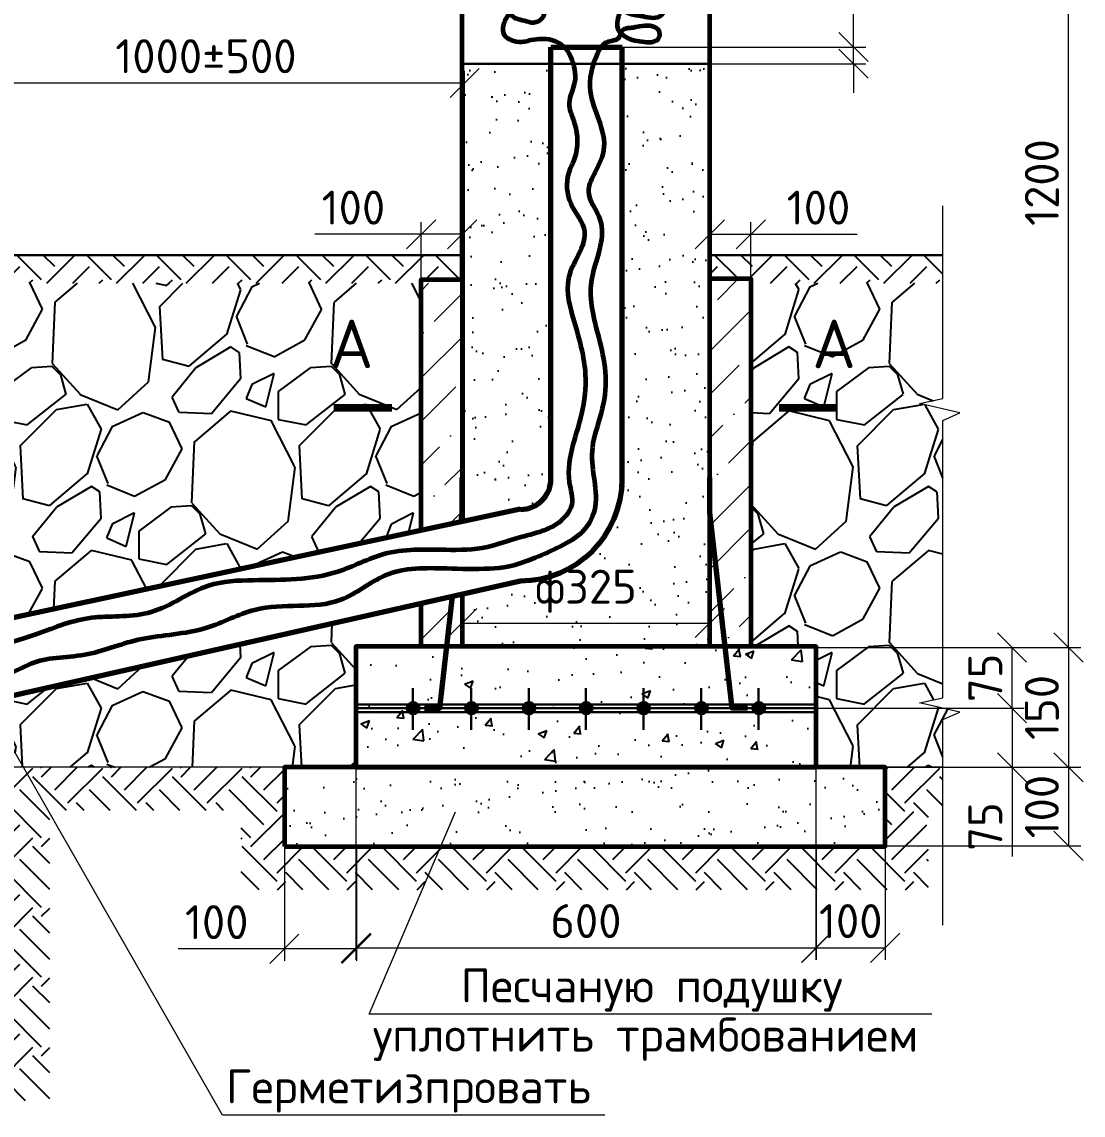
# Model space of a CAD drawing. Header units: millimetres. Extents: x -112426 to 6776, y 1218 to 38707.
# Drawn here: x 4840.7 to 4950, y 2400.2 to 2512.7 of the extents above; entities that cross this region are included whole.
import ezdxf

# ---------------------------------------------------------------- set-up
doc = ezdxf.new("R2010")
doc.units = ezdxf.units.MM
for name, color, linetype, lineweight in [('12  Размер', 7, 'Continuous', 20), ('2 Рамка обычные', 1, 'Continuous', 60), ('Объекты проект.', 1, 'Continuous', 80), ('Объекты проектирования', 1, 'Continuous', 60), ('Размерный', 4, 'Continuous', 30), ('Размеры обычные', 4, 'Continuous', 30)]:
    doc.layers.add(name, color=color, linetype=linetype, lineweight=lineweight)
doc.layers.add('РАЗМЕР', color=7, linetype='Continuous')
doc.layers.add('Штриховка', color=7, linetype='Continuous')
doc.styles.add('-ISOCPEUR-', font='isocpeur.TTF')
doc.styles.add('GOST', font='gost.shx', dxfattribs={"oblique": 15})
doc.dimstyles.new('М 1 к 100', dxfattribs={"dimtxt": 3.5, "dimasz": 3, "dimexe": 1.25, "dimexo": 0, "dimgap": 1, "dimtad": 1, "dimdec": 0, "dimlfac": 100, "dimtxsty": 'GOST', "dimblk": 'OBLIQUE', "dimcen": 5, "dimclrd": 256, "dimclre": 256, "dimclrt": 256, "dimazin": 2, "dimtfac": 1, "dimtdec": 0, "dimtmove": 0, "dimatfit": 3, "dimldrblk": 'NONE', "dimfxl": 0, "dimlwd": -1, "dimlwe": -1, "dimarcsym": 2})
pattern_1 = [(45, (-11125.0783, 6433.908), (4e-16, 7.1842049), [5.08, -5.08]), (45, (-11126.4253, 6435.2553), (4e-16, 7.1842049), [5.08, -5.08]), (45, (-11127.7723, 6436.6023), (4e-16, 7.1842049), [5.08, -5.08]), (135, (-11127.7723, 6437.5003), (-7.1842049, 4e-16), [5.08, -5.08]), (135, (-11126.4253, 6438.8474), (-7.1842049, 4e-16), [5.08, -5.08]), (135, (-11125.0783, 6440.1944), (-7.1842049, 4e-16), [5.08, -5.08])]

# ---------------------------------------------------------------- blocks, each defined once
blk = doc.blocks.new('_Oblique')
at = {"color": 0, "linetype": 'ByBlock', "lineweight": -2}
blk.add_line((-0.5, -0.5), (0.5, 0.5), dxfattribs=at)
blk = doc.blocks.new('*D106')
at = {"layer": '12  Размер', "ltscale": 50, "transparency": 16777216}
for p, q in [((4915.29, 2544.09), (4949.72, 2544.09)), ((4948.47, 2448.31), (4948.47, 2544.09)), ((4922.46, 2448.31), (4949.72, 2448.31))]:
    blk.add_line(p, q, dxfattribs=at)
at = {"layer": 'Defpoints', "color": 0, "ltscale": 50, "transparency": 16777216}
for p in [(4915.29, 2544.09), (4948.47, 2544.09), (4922.46, 2448.31)]:
    blk.add_point(p, dxfattribs=at)
at = {"layer": '12  Размер', "ltscale": 50, "transparency": 16777216, "xscale": 3, "yscale": 3, "zscale": 3}
for p, rotation in [((4948.47, 2544.09), 90), ((4948.47, 2448.31), 270)]:
    blk.add_blockref('_Oblique', p, dxfattribs=dict(at, rotation=rotation))
at = {"layer": '12  Размер', "ltscale": 50, "transparency": 16777216, "insert": (4945.72, 2496.2), "char_height": 3.5, "attachment_point": 5, "rotation": 90, "style": '-ISOCPEUR-'}
blk.add_mtext('1200', dxfattribs=at)
blk = doc.blocks.new('_None')
blk = doc.blocks.new('*D110')
at = {"layer": '12  Размер', "ltscale": 50, "transparency": 16777216}
for p, q in [((4922.46, 2448.31), (4949.72, 2448.31)), ((4948.47, 2448.31), (4948.47, 2435.98)), ((4922.46, 2435.98), (4949.72, 2435.98))]:
    blk.add_line(p, q, dxfattribs=at)
at = {"layer": 'Defpoints', "color": 0, "ltscale": 50, "transparency": 16777216}
for p in [(4922.46, 2448.31), (4922.46, 2435.98), (4948.47, 2435.98)]:
    blk.add_point(p, dxfattribs=at)
at = {"layer": '12  Размер', "ltscale": 50, "transparency": 16777216, "xscale": 3, "yscale": 3, "zscale": 3}
for p, rotation in [((4948.47, 2448.31), 90), ((4948.47, 2435.98), 270)]:
    blk.add_blockref('_Oblique', p, dxfattribs=dict(at, rotation=rotation))
at = {"layer": '12  Размер', "ltscale": 50, "transparency": 16777216, "insert": (4945.72, 2442.14), "char_height": 3.5, "attachment_point": 5, "rotation": 90, "style": '-ISOCPEUR-'}
blk.add_mtext('150', dxfattribs=at)
blk = doc.blocks.new('*D111')
at = {"layer": '12  Размер', "ltscale": 50, "transparency": 16777216}
for p, q in [((4922.46, 2435.98), (4949.72, 2435.98)), ((4948.47, 2435.98), (4948.47, 2427.89)), ((4929.59, 2427.89), (4949.72, 2427.89))]:
    blk.add_line(p, q, dxfattribs=at)
at = {"layer": 'Defpoints', "color": 0, "ltscale": 50, "transparency": 16777216}
for p in [(4922.46, 2435.98), (4929.59, 2427.89), (4948.47, 2427.89)]:
    blk.add_point(p, dxfattribs=at)
at = {"layer": '12  Размер', "ltscale": 50, "transparency": 16777216, "xscale": 3, "yscale": 3, "zscale": 3}
for p, rotation in [((4948.47, 2435.98), 90), ((4948.47, 2427.89), 270)]:
    blk.add_blockref('_Oblique', p, dxfattribs=dict(at, rotation=rotation))
at = {"layer": '12  Размер', "ltscale": 50, "transparency": 16777216, "insert": (4945.72, 2431.93), "char_height": 3.5, "attachment_point": 5, "rotation": 90, "style": '-ISOCPEUR-'}
blk.add_mtext('100', dxfattribs=at)
blk = doc.blocks.new('*D112')
at = {"layer": '12  Размер', "ltscale": 50, "transparency": 16777216}
for p, q in [((4867.72, 2427.82), (4867.72, 2416.03)), ((4875.15, 2427.82), (4875.15, 2416.03)), ((4867.72, 2417.28), (4856.77, 2417.28)), ((4875.15, 2417.28), (4867.72, 2417.28))]:
    blk.add_line(p, q, dxfattribs=at)
at = {"layer": 'Defpoints', "color": 0, "ltscale": 50, "transparency": 16777216}
for p in [(4867.72, 2427.82), (4875.15, 2427.82), (4867.72, 2417.28)]:
    blk.add_point(p, dxfattribs=at)
at = {"layer": '12  Размер', "ltscale": 50, "transparency": 16777216, "xscale": 3, "yscale": 3, "zscale": 3, "rotation": 180}
blk.add_blockref('_Oblique', (4867.72, 2417.28), dxfattribs=at)
at = {"layer": '12  Размер', "ltscale": 50, "transparency": 16777216, "xscale": 3, "yscale": 3, "zscale": 3}
blk.add_blockref('_Oblique', (4875.15, 2417.28), dxfattribs=at)
at = {"layer": '12  Размер', "ltscale": 50, "transparency": 16777216, "insert": (4860.75, 2420.03), "char_height": 3.5, "attachment_point": 5, "style": '-ISOCPEUR-'}
blk.add_mtext('100', dxfattribs=at)
blk = doc.blocks.new('*D113')
at = {"layer": '12  Размер', "ltscale": 50, "transparency": 16777216}
for p, q in [((4922.49, 2427.82), (4922.49, 2416.14)), ((4929.59, 2427.89), (4929.59, 2416.14)), ((4922.49, 2417.39), (4929.59, 2417.39))]:
    blk.add_line(p, q, dxfattribs=at)
at = {"layer": 'Defpoints', "color": 0, "ltscale": 50, "transparency": 16777216}
for p in [(4922.49, 2427.82), (4929.59, 2427.89), (4929.59, 2417.39)]:
    blk.add_point(p, dxfattribs=at)
at = {"layer": '12  Размер', "ltscale": 50, "transparency": 16777216, "xscale": 3, "yscale": 3, "zscale": 3, "rotation": 180}
blk.add_blockref('_Oblique', (4922.49, 2417.39), dxfattribs=at)
at = {"layer": '12  Размер', "ltscale": 50, "transparency": 16777216, "xscale": 3, "yscale": 3, "zscale": 3}
blk.add_blockref('_Oblique', (4929.59, 2417.39), dxfattribs=at)
at = {"layer": '12  Размер', "ltscale": 50, "transparency": 16777216, "insert": (4926.04, 2420.14), "char_height": 3.5, "attachment_point": 5, "style": '-ISOCPEUR-'}
blk.add_mtext('100', dxfattribs=at)
blk = doc.blocks.new('*D118')
at = {"layer": '12  Размер', "ltscale": 50, "transparency": 16777216}
for p, q in [((4832.99, 2449.92), (4832.99, 2507.71)), ((4886.28, 2461.33), (4886.28, 2507.71)), ((4832.99, 2506.46), (4886.28, 2506.46))]:
    blk.add_line(p, q, dxfattribs=at)
at = {"layer": 'Defpoints', "color": 0, "ltscale": 50, "transparency": 16777216}
for p in [(4886.28, 2506.46), (4886.28, 2461.33), (4832.99, 2449.92)]:
    blk.add_point(p, dxfattribs=at)
at = {"layer": '12  Размер', "ltscale": 50, "transparency": 16777216, "xscale": 3, "yscale": 3, "zscale": 3, "rotation": 180}
blk.add_blockref('_Oblique', (4832.99, 2506.46), dxfattribs=at)
at = {"layer": '12  Размер', "ltscale": 50, "transparency": 16777216, "xscale": 3, "yscale": 3, "zscale": 3}
blk.add_blockref('_Oblique', (4886.28, 2506.46), dxfattribs=at)
at = {"layer": '12  Размер', "ltscale": 50, "transparency": 16777216, "insert": (4859.64, 2509.21), "char_height": 3.5, "attachment_point": 5, "style": '-ISOCPEUR-'}
blk.add_mtext('{\\C7;1000%%P500}', dxfattribs=at)
blk = doc.blocks.new('*D119')
at = {"layer": '12  Размер', "ltscale": 50, "transparency": 16777216}
for p, q in [((4881.81, 2486.23), (4881.81, 2492.12)), ((4886.02, 2486.23), (4886.02, 2492.12)), ((4881.81, 2490.87), (4870.86, 2490.87)), ((4886.02, 2490.87), (4881.81, 2490.87))]:
    blk.add_line(p, q, dxfattribs=at)
at = {"layer": 'Defpoints', "color": 0, "ltscale": 50, "transparency": 16777216}
for p in [(4881.81, 2490.87), (4881.81, 2486.23), (4886.02, 2486.23)]:
    blk.add_point(p, dxfattribs=at)
at = {"layer": '12  Размер', "ltscale": 50, "transparency": 16777216, "xscale": 3, "yscale": 3, "zscale": 3, "rotation": 180}
blk.add_blockref('_Oblique', (4881.81, 2490.87), dxfattribs=at)
at = {"layer": '12  Размер', "ltscale": 50, "transparency": 16777216, "xscale": 3, "yscale": 3, "zscale": 3}
blk.add_blockref('_Oblique', (4886.02, 2490.87), dxfattribs=at)
at = {"layer": '12  Размер', "ltscale": 50, "transparency": 16777216, "insert": (4874.83, 2493.62), "char_height": 3.5, "attachment_point": 5, "style": '-ISOCPEUR-'}
blk.add_mtext('100', dxfattribs=at)
blk = doc.blocks.new('*D120')
at = {"layer": '12  Размер', "ltscale": 50, "transparency": 16777216}
for p, q in [((4911.53, 2486.3), (4911.53, 2492.12)), ((4915.75, 2486.3), (4915.75, 2492.12)), ((4911.53, 2490.87), (4915.75, 2490.87)), ((4915.75, 2490.87), (4926.7, 2490.87))]:
    blk.add_line(p, q, dxfattribs=at)
at = {"layer": 'Defpoints', "color": 0, "ltscale": 50, "transparency": 16777216}
for p in [(4915.75, 2490.87), (4911.53, 2486.3), (4915.75, 2486.3)]:
    blk.add_point(p, dxfattribs=at)
at = {"layer": '12  Размер', "ltscale": 50, "transparency": 16777216, "xscale": 3, "yscale": 3, "zscale": 3, "rotation": 180}
blk.add_blockref('_Oblique', (4911.53, 2490.87), dxfattribs=at)
at = {"layer": '12  Размер', "ltscale": 50, "transparency": 16777216, "xscale": 3, "yscale": 3, "zscale": 3}
blk.add_blockref('_Oblique', (4915.75, 2490.87), dxfattribs=at)
at = {"layer": '12  Размер', "ltscale": 50, "transparency": 16777216, "insert": (4922.72, 2493.62), "char_height": 3.5, "attachment_point": 5, "style": '-ISOCPEUR-'}
blk.add_mtext('100', dxfattribs=at)
blk = doc.blocks.new('*D114')
at = {"layer": '12  Размер', "ltscale": 50, "transparency": 16777216}
for p, q in [((4922.39, 2442.07), (4943.9, 2442.07)), ((4942.65, 2442.07), (4942.65, 2435.98)), ((4922.46, 2435.98), (4943.9, 2435.98)), ((4942.65, 2435.98), (4942.65, 2426.78))]:
    blk.add_line(p, q, dxfattribs=at)
at = {"layer": 'Defpoints', "color": 0, "ltscale": 50, "transparency": 16777216}
for p in [(4922.39, 2442.07), (4922.46, 2435.98), (4942.65, 2435.98)]:
    blk.add_point(p, dxfattribs=at)
at = {"layer": '12  Размер', "ltscale": 50, "transparency": 16777216, "xscale": 3, "yscale": 3, "zscale": 3}
for p, rotation in [((4942.65, 2442.07), 90), ((4942.65, 2435.98), 270)]:
    blk.add_blockref('_Oblique', p, dxfattribs=dict(at, rotation=rotation))
at = {"layer": '12  Размер', "ltscale": 50, "transparency": 16777216, "insert": (4939.9, 2429.88), "char_height": 3.5, "attachment_point": 5, "rotation": 90, "style": '-ISOCPEUR-'}
blk.add_mtext('75', dxfattribs=at)
blk = doc.blocks.new('*D115')
at = {"layer": '12  Размер', "ltscale": 50, "transparency": 16777216}
for p, q in [((4922.46, 2448.31), (4943.9, 2448.31)), ((4942.65, 2442.07), (4942.65, 2448.31)), ((4922.39, 2442.07), (4943.9, 2442.07))]:
    blk.add_line(p, q, dxfattribs=at)
at = {"layer": 'Defpoints', "color": 0, "ltscale": 50, "transparency": 16777216}
for p in [(4922.46, 2448.31), (4942.65, 2448.31), (4922.39, 2442.07)]:
    blk.add_point(p, dxfattribs=at)
at = {"layer": '12  Размер', "ltscale": 50, "transparency": 16777216, "xscale": 3, "yscale": 3, "zscale": 3}
for p, rotation in [((4942.65, 2448.31), 90), ((4942.65, 2442.07), 270)]:
    blk.add_blockref('_Oblique', p, dxfattribs=dict(at, rotation=rotation))
at = {"layer": '12  Размер', "ltscale": 50, "transparency": 16777216, "insert": (4939.9, 2445.19), "char_height": 3.5, "attachment_point": 5, "rotation": 90, "style": '-ISOCPEUR-'}
blk.add_mtext('75', dxfattribs=at)
blk = doc.blocks.new('*D116')
at = {"layer": '12  Размер', "ltscale": 50, "transparency": 16777216}
for p, q in [((4875.08, 2435.98), (4875.08, 2416.14)), ((4922.46, 2435.98), (4922.46, 2416.14)), ((4875.08, 2417.39), (4922.46, 2417.39))]:
    blk.add_line(p, q, dxfattribs=at)
at = {"layer": 'Defpoints', "color": 0, "ltscale": 50, "transparency": 16777216}
for p in [(4875.08, 2435.98), (4922.46, 2435.98), (4922.46, 2417.39)]:
    blk.add_point(p, dxfattribs=at)
at = {"layer": '12  Размер', "ltscale": 50, "transparency": 16777216, "xscale": 3, "yscale": 3, "zscale": 3, "rotation": 180}
blk.add_blockref('_Oblique', (4875.08, 2417.39), dxfattribs=at)
at = {"layer": '12  Размер', "ltscale": 50, "transparency": 16777216, "xscale": 3, "yscale": 3, "zscale": 3}
blk.add_blockref('_Oblique', (4922.46, 2417.39), dxfattribs=at)
at = {"layer": '12  Размер', "ltscale": 50, "transparency": 16777216, "insert": (4898.77, 2420.14), "char_height": 3.5, "attachment_point": 5, "style": '-ISOCPEUR-'}
blk.add_mtext('600', dxfattribs=at)
blk = doc.blocks.new('*D123')
at = {"layer": '12  Размер', "ltscale": 50, "transparency": 16777216}
for p, q in [((4886.02, 2448.42), (4886.02, 2452.08)), ((4911.53, 2448.42), (4911.53, 2452.08)), ((4886.02, 2450.83), (4911.53, 2450.83))]:
    blk.add_line(p, q, dxfattribs=at)
at = {"layer": 'Defpoints', "color": 0, "ltscale": 50, "transparency": 16777216}
for p in [(4911.53, 2450.83), (4886.02, 2448.42), (4911.53, 2448.42)]:
    blk.add_point(p, dxfattribs=at)
at = {"layer": '12  Размер', "ltscale": 50, "transparency": 16777216, "xscale": 3, "yscale": 3, "zscale": 3, "rotation": 180}
blk.add_blockref('_Oblique', (4886.02, 2450.83), dxfattribs=at)
at = {"layer": '12  Размер', "ltscale": 50, "transparency": 16777216, "xscale": 3, "yscale": 3, "zscale": 3}
blk.add_blockref('_Oblique', (4911.53, 2450.83), dxfattribs=at)
at = {"layer": '12  Размер', "ltscale": 50, "transparency": 16777216, "insert": (4898.77, 2454.11), "char_height": 3.5, "attachment_point": 5, "style": '-ISOCPEUR-'}
blk.add_mtext('ф325', dxfattribs=at)
blk = doc.blocks.new('*D124')
at = {"layer": '12  Размер', "ltscale": 50, "transparency": 16777216}
for p, q in [((4898.78, 2544.09), (4802.87, 2544.09)), ((4804.12, 2488.73), (4804.12, 2544.09)), ((4839.13, 2488.73), (4802.87, 2488.73))]:
    blk.add_line(p, q, dxfattribs=at)
at = {"layer": 'Defpoints', "color": 0, "ltscale": 50, "transparency": 16777216}
for p in [(4804.12, 2544.09), (4898.78, 2544.09), (4839.13, 2488.73)]:
    blk.add_point(p, dxfattribs=at)
at = {"layer": '12  Размер', "ltscale": 50, "transparency": 16777216, "xscale": 3, "yscale": 3, "zscale": 3}
for p, rotation in [((4804.12, 2544.09), 90), ((4804.12, 2488.73), 270)]:
    blk.add_blockref('_Oblique', p, dxfattribs=dict(at, rotation=rotation))
at = {"layer": '12  Размер', "ltscale": 50, "transparency": 16777216, "insert": (4801.37, 2516.41), "char_height": 3.5, "attachment_point": 5, "rotation": 90, "style": '-ISOCPEUR-'}
blk.add_mtext('700', dxfattribs=at)
blk = doc.blocks.new('*D105')
at = {"layer": '12  Размер', "ltscale": 50, "transparency": 16777216}
for p, q in [((4926.33, 2510.15), (4926.33, 2522.35)), ((4902.51, 2510.15), (4927.58, 2510.15)), ((4926.33, 2508.44), (4926.33, 2510.15)), ((4902.51, 2508.44), (4927.58, 2508.44)), ((4926.33, 2508.44), (4926.33, 2505.44))]:
    blk.add_line(p, q, dxfattribs=at)
at = {"layer": 'Defpoints', "color": 0, "ltscale": 50, "transparency": 16777216}
for p in [(4902.51, 2510.15), (4926.33, 2510.15), (4902.51, 2508.44)]:
    blk.add_point(p, dxfattribs=at)
at = {"layer": '12  Размер', "ltscale": 50, "transparency": 16777216, "xscale": 3, "yscale": 3, "zscale": 3}
for p, rotation in [((4926.33, 2510.15), 270), ((4926.33, 2508.44), 90)]:
    blk.add_blockref('_Oblique', p, dxfattribs=dict(at, rotation=rotation))
at = {"layer": '12  Размер', "ltscale": 50, "transparency": 16777216, "insert": (4923.58, 2519.25), "char_height": 3.5, "attachment_point": 5, "rotation": 90, "style": '-ISOCPEUR-'}
blk.add_mtext('50', dxfattribs=at)

msp = doc.modelspace()

# ---------------------------------------------------------------- hatches: boundary and pattern name
at = {"layer": '12  Размер', "lineweight": 20}
h = msp.add_hatch(dxfattribs=at)
h.set_pattern_fill('ANSI36')
h.set_pattern_definition([(45, (2988.8583, 6348.4485), (1.683798, 6.173926), [7.9375, -1.5875, 0, -1.5875])])
h.paths.add_polyline_path([(4886.023, 2486.226), (4881.805, 2486.226), (4881.805, 2460.369), (4886.023, 2461.272)])
h.paths.add_polyline_path([(4886.023, 2453.825), (4881.805, 2452.873), (4881.805, 2448.486), (4886.023, 2448.486)])
h.paths.add_polyline_path([(4915.748, 2486.301), (4911.525, 2486.301), (4911.525, 2448.486), (4915.748, 2448.486)])
at = {"layer": 'Объекты проект.'}
h = msp.add_hatch(color=7, dxfattribs=at)
h.dxf.hatch_style = 1
h.paths.add_polyline_path([(4881.428, 2442.063, 1), (4880.546, 2442.063, 1)])
h = msp.add_hatch(color=7, dxfattribs=at)
h.dxf.hatch_style = 1
h.paths.add_polyline_path([(4887.422, 2442.063, 1), (4886.54, 2442.063, 1)])
h = msp.add_hatch(color=7, dxfattribs=at)
h.dxf.hatch_style = 1
h.paths.add_polyline_path([(4893.35, 2442.063, 1), (4892.468, 2442.063, 1)])
h = msp.add_hatch(color=7, dxfattribs=at)
h.dxf.hatch_style = 1
h.paths.add_polyline_path([(4899.244, 2442.063, 1), (4898.362, 2442.063, 1)])
h = msp.add_hatch(color=7, dxfattribs=at)
h.dxf.hatch_style = 1
h.paths.add_polyline_path([(4905.159, 2442.063, 1), (4904.277, 2442.063, 1)])
h = msp.add_hatch(color=7, dxfattribs=at)
h.dxf.hatch_style = 1
h.paths.add_polyline_path([(4911.11, 2442.063, 1), (4910.228, 2442.063, 1)])
h = msp.add_hatch(color=7, dxfattribs=at)
h.dxf.hatch_style = 1
h.paths.add_polyline_path([(4917.026, 2442.063, 1), (4916.144, 2442.063, 1)])
at = {"layer": 'Штриховка'}
h = msp.add_hatch(dxfattribs=at)
h.set_pattern_fill('AR-SAND', scale=0.1, style=0)
h.set_pattern_definition([(37.5, (-11125.0783, 6433.9082), (-0.1600031, 4.8941324), [0, -3.8608, 0, -4.318, 0, -4.1275]), (7.5, (-11125.078, 6433.908), (4.4952328, 7.168251), [0, -2.0828, 0, -3.4798, 0, -1.3335]), (327.5, (-11128.2025, 6433.9082), (7.9099237, 0.0143718), [0, -1.27, 0, -4.572, 0, -5.969]), (317.5, (-11128.2025, 6433.908), (7.6355645, 2.2292932), [0, -0.635, 0, -2.9972, 0, -3.429])])
h.paths.add_polyline_path([(4929.595, 2435.978), (4867.721, 2435.978), (4867.721, 2427.817), (4929.595, 2427.817)])
h.paths.add_polyline_path([(4911.525, 2486.301), (4911.525, 2508.437), (4902.51, 2508.437), (4902.51, 2465.667, -0.4142136), (4892.022, 2455.179), (4886.023, 2453.825), (4886.023, 2448.418), (4911.525, 2448.418)])
h.paths.add_polyline_path([(4895.16, 2508.437), (4886.023, 2508.437), (4886.023, 2486.226), (4886.023, 2461.272), (4891.909, 2462.532, 0.4248661), (4895.16, 2465.667)], flags=17)
h.paths.add_polyline_path([(4892.332, 2450.68), (4903.677, 2450.68), (4905.302, 2456.746), (4893.957, 2456.746)], flags=24)
h = msp.add_hatch(dxfattribs=at)
h.set_pattern_fill('EARTH', scale=0.8, angle=45, style=0)
h.set_pattern_definition(pattern_1)
h.paths.add_polyline_path([(4759.693, 2488.731), (4759.693, 2485.822), (4768.809, 2485.822), (4768.809, 2488.731)])
h.paths.add_polyline_path([(4852.956, 2485.822), (4850.357, 2488.731), (4839.126, 2488.731), (4839.126, 2485.822)])
h.paths.add_polyline_path([(4850.357, 2488.731), (4852.956, 2485.822), (4881.805, 2485.822), (4881.805, 2486.226), (4886.023, 2486.226), (4886.023, 2488.731)])
h.paths.add_polyline_path([(4935.53, 2485.822), (4935.53, 2488.731), (4911.525, 2488.731), (4911.525, 2486.301), (4915.748, 2486.301), (4915.748, 2485.822)])
h = msp.add_hatch(dxfattribs=at)
h.set_pattern_fill('GRAVEL', scale=0.8, angle=45, style=0)
h.set_pattern_definition([(273.012788, (-11129.1014, 6458.6219), (14.36840978, -244.2629665), [2.733772, -270.64387]), (229.969741, (-11128.9577, 6455.8919), (158.052506844, 186.78932807), [4.691238, -464.43239]), (177.510447, (-11131.9751, 6452.2998), (301.73660567, -14.36840968), [3.307852, -327.477782]), (312.273689, (-11133.9867, 6443.104), (-272.99978605, 301.736605697), [4.272036, -422.9315]), (337.833654, (-11131.113, 6439.943), (-244.262966497, 100.57886855), [4.18907, -414.718462]), (42.273689, (-11127.2335, 6438.3624), (-301.736605697, -272.99978605), [4.272036, -422.9315]), (82.6942405, (-11124.0725, 6441.2361), (-43.105229362, -330.473425258), [5.64955, -559.304923]), (117.2553284, (-11123.35405, 6446.8398), (-215.52614687, 416.683884036), [5.333756, -528.042053]), (166.4295656, (-11125.7967, 6451.5814), (-301.736605674, 71.84204894), [4.286504, -424.364366]), (220.236358, (-11129.9635, 6452.5872), (172.42091755, 143.68409791), [4.893706, -239.791496]), (267.397438, (-11133.6993, 6449.4261), (-14.368409782, -330.473425256), [6.328623, -626.53418]), (183.814075, (-11119.6183, 6457.185), (-186.78932732, -14.36840978), [2.160036, -213.844527]), (216.4692344, (-11121.7735, 6457.0414), (215.52614688, 158.05250777), [4.109456, -406.837112]), (270, (-11125.078, 6454.599), (14.36841, -14.36841), [2.873675, -25.863145]), (248.19859, (-11127.8083, 6455.3172), (43.1052294, 100.57886855), [1.54753, -153.20498]), (336.80141, (-11128.383, 6453.8803), (-57.4736392, 28.7368196), [2.188525, -107.238024]), (75.963757, (-11126.3714, 6453.0182), (14.3684098, 71.842049), [3.554557, -114.930385]), (206.56505, (-11125.509, 6456.4666), (43.1052294, 14.3684098), [2.570297, -61.687185]), (61.38954, (-11136.7167, 6445.5466), (100.578868556, 186.78932732), [3.600704, -356.470613]), (115.346176, (-11134.9925, 6448.7077), (100.57886855, -215.52614691), [3.020792, -299.057725]), (338.19859, (-11128.383, 6459.3403), (-100.57886855, 43.1052294), [3.09504, -151.657469]), (28.61046, (-11125.5093, 6458.1908), (-186.78932731, -100.57886857), [3.600704, -356.470613]), (24.443955, (-11127.8083, 6436.6382), (-100.57886856, -43.10522938), [3.472282, -170.141875]), (339.775141, (-11124.6472, 6438.0751), (-229.89455675, 86.21045864), [2.909377, -288.028747]), (111.80141, (-11113.871, 6445.1156), (-43.1052294, 100.57886855), [3.09504, -151.657469]), (62.354025, (-11115.0204, 6447.9893), (-129.31568813, -244.2629665), [3.406262, -337.219008]), (114.443955, (-11120.9114, 6438.075), (43.10522938, -100.57886856), [1.73614, -171.878015]), (146.309932, (-11114.733, 6444.2535), (-71.842049, 43.1052294), [1.036117, -102.57596]), (210.963757, (-11115.595, 6444.828), (57.4736392, 28.7368196), [4.18907, -79.592437]), (231.009006, (-11119.1872, 6442.673), (129.315688135, 158.05250774), [3.882136, -384.33092]), (348.690068, (-11125.078, 6451.725), (-43.1052294, 14.3684098), [2.93059, -70.33421]), (38.1572266, (-11122.2046, 6451.1503), (272.99978607, 215.52614692), [5.116454, -506.528073]), (105.945396, (-11118.1814, 6454.3114), (43.10522938, -158.05250773), [2.092066, -207.115139]), (135, (-11118.756, 6456.323), (-28.73682, 2e-15), [1.2192, -19.1008]), (165.256437, (-11119.9056, 6442.8166), (158.05250773, -43.10522939), [2.822936, -279.471526]), (93.012787, (-11122.6356, 6443.535), (-14.36840978, 244.2629665), [5.467543, -267.910098]), (45, (-11122.923, 6448.995), (2e-15, 28.73682), [5.2832, -15.0368]), (10.3048465, (-11119.1872, 6452.7309), (244.26296647, 43.10522951), [3.212876, -318.074534]), (299.054604, (-11116.0262, 6453.3056), (43.1052294, -71.84204897), [2.958633, -144.9732]), (252.6459754, (-11114.5893, 6450.7193), (-129.315688172, -416.68388401), [4.81716, -476.899715]), (220.426079, (-11116.0262, 6446.1214), (-201.15773711, -172.420917525), [5.096236, -504.526772])])
h.paths.add_polyline_path([(4935.53, 2485.822), (4915.748, 2485.822), (4915.748, 2451.351), (4935.53, 2462.282), (4935.53, 2463), (4935.53, 2471.691), (4937.261, 2472.471), (4933.112, 2473.436), (4935.53, 2473.949)])
h.paths.add_polyline_path([(4935.53, 2462.282), (4915.748, 2451.351), (4915.748, 2448.418), (4918.687, 2448.418), (4935.53, 2457.494)])
h.paths.add_polyline_path([(4935.53, 2457.494), (4918.687, 2448.418), (4922.464, 2448.418), (4922.464, 2435.978), (4929.595, 2435.978), (4935.53, 2435.978), (4935.53, 2440.884), (4937.261, 2441.664), (4933.112, 2442.628), (4935.53, 2443.142)])
h.paths.add_polyline_path([(4875.078, 2448.418), (4881.805, 2448.418), (4881.805, 2452.873), (4839.142, 2443.242), (4839.142, 2442.387), (4839.141, 2438.931), (4840.833, 2435.978), (4875.078, 2435.978)])
h.paths.add_polyline_path([(4881.805, 2485.822), (4852.956, 2485.822), (4876.682, 2459.272), (4881.805, 2460.369)])
h.paths.add_polyline_path([(4852.956, 2485.822), (4839.126, 2485.822), (4839.126, 2481.177), (4839.126, 2452.087), (4839.147, 2452.091), (4839.147, 2451.235), (4876.682, 2459.272)])
h.paths.add_polyline_path([(4768.809, 2481.177), (4768.809, 2485.822), (4759.693, 2485.822), (4759.693, 2474.268), (4759.693, 2473.193), (4761.424, 2472.79), (4759.693, 2472.01), (4759.693, 2461.757), (4768.809, 2458.88)])
h.paths.add_polyline_path([(4768.809, 2458.88), (4759.693, 2461.757), (4759.693, 2460.456), (4768.809, 2454.987)])
h.paths.add_polyline_path([(4768.809, 2454.987), (4759.693, 2460.456), (4759.693, 2454.709), (4759.693, 2453.633), (4761.424, 2453.231), (4759.693, 2452.451), (4759.693, 2445.733), (4768.809, 2442.451)])
h.paths.add_polyline_path([(4768.809, 2442.451), (4759.693, 2445.733), (4759.693, 2435.978), (4768.809, 2435.978)])
h.paths.add_polyline_path([(4920.498, 2476.128), (4925.998, 2476.128), (4927.851, 2483.042), (4922.351, 2483.042)], flags=24)
h.paths.add_polyline_path([(4870.814, 2476.128), (4876.314, 2476.128), (4878.167, 2483.042), (4872.667, 2483.042)], flags=24)
at = {"layer": 'Штриховка', "lineweight": 25}
h = msp.add_hatch(dxfattribs=at)
h.set_pattern_fill('AR-CONC', scale=0.05, style=0)
h.set_pattern_definition([(50, (-11125.078, 6510.515), (9.1092334, -0.7969543), [0.9525, -10.4775]), (355, (-11125.078, 6510.515), (-1.762171, 9.552842), [0.762, -8.382029]), (100.451445, (-11124.319, 6510.449), (7.3470624, 8.7558876), [0.8095004, -8.904512]), (46.1842, (-11125.078, 6513.055), (13.553952, -2.1021164), [1.42875, -15.71625]), (96.63556, (-11123.949, 6512.88), (11.870207, 12.371306), [1.214251, -13.35678]), (351.18415, (-11125.078, 6513.055), (11.870207, 12.371306), [1.142998, -12.572987]), (21, (-11123.808, 6512.42), (7.5807196, -5.11326), [0.9525, -10.4775]), (326, (-11123.808, 6512.42), (3.0901014, 9.2093983), [0.762, -8.382]), (71.451445, (-11123.1765, 6511.994), (10.670821, 4.0961384), [0.8095004, -8.904497]), (37.5, (-11125.0783, 6510.5153), (0.15443016, 4.22775194), [0, -8.2804, 0, -8.509, 0, -8.41375]), (7.5, (-11125.0783, 6510.5153), (3.3409831, 5.0090287), [0, -4.8514, 0, -8.0899, 0, -3.20675]), (327.5, (-11127.9104, 6510.5153), (6.77952976, -0.2864372), [0, -3.175, 0, -9.906, 0, -13.1445]), (317.5, (-11129.1804, 6510.5153), (7.406459, 1.2713246), [0, -4.1275, 0, -6.5786, 0, -9.3345])])
h.paths.add_polyline_path([(4922.464, 2448.418), (4875.078, 2448.418), (4875.078, 2435.978), (4922.464, 2435.978)])
at = {"layer": 'Штриховка'}
h = msp.add_hatch(dxfattribs=at)
h.set_pattern_fill('EARTH', scale=0.8, angle=45, style=0)
h.set_pattern_definition(pattern_1)
h.paths.add_polyline_path([(4759.693, 2435.978), (4759.693, 2431.536), (4764.367, 2431.536), (4764.373, 2401.63), (4843.568, 2401.63), (4843.568, 2431.206), (4840.833, 2435.978), (4839.126, 2435.978), (4839.126, 2410.563), (4839.126, 2406.071), (4768.809, 2406.071), (4768.809, 2410.563), (4768.809, 2435.978)])
h.paths.add_polyline_path([(4863.28, 2431.536), (4863.28, 2423.375), (4881.92, 2423.375), (4883.81, 2427.817), (4867.721, 2427.817), (4867.721, 2435.978), (4840.833, 2435.978), (4843.568, 2431.206), (4843.568, 2431.536)])
h.paths.add_polyline_path([(4934.036, 2423.375), (4934.036, 2431.536), (4935.53, 2431.536), (4935.53, 2435.978), (4929.595, 2435.978), (4929.595, 2427.817), (4883.81, 2427.817), (4881.92, 2423.375)])

# ---------------------------------------------------------------- linework, layer by layer
at = {"layer": '12  Размер', "color": 7, "ltscale": 50}
for p, q in [((4861.362, 2400.156), (4837.203, 2442.312)), ((4876.462, 2410.549), (4885.325, 2431.378)), ((4934.382, 2410.549), (4876.462, 2410.549)), ((4900.705, 2400.156), (4861.362, 2400.156))]:
    msp.add_line(p, q, dxfattribs=at)
at = {"layer": '2 Рамка обычные', "color": 7, "ltscale": 50}
for points in [[(4896.621, 2521.626), (4897.969, 2519.993), (4898.181, 2519.049), (4898.022, 2518.614), (4897.214, 2518.314), (4895.45, 2518.345), (4893.913, 2517.95), (4892.847, 2517.912), (4892.044, 2517.814), (4891.526, 2517.461), (4891.307, 2517.019), (4891.353, 2516.396), (4891.966, 2515.664), (4892.546, 2515.506), (4893.283, 2515.356), (4894.027, 2515.295), (4894.643, 2515.506), (4894.882, 2515.837), (4895.049, 2516.407), (4894.898, 2516.738), (4894.424, 2516.985), (4893.463, 2517.023), (4892.441, 2517.023), (4891.645, 2516.805), (4890.855, 2516.287), (4890.296, 2515.555), (4890.187, 2514.953), (4890.415, 2514.376), (4890.68, 2513.991), (4890.981, 2513.559), (4891.608, 2513.089), (4892.402, 2512.886), (4893.171, 2512.693), (4894.086, 2512.945), (4894.508, 2513.654), (4894.435, 2514.208), (4894.134, 2514.449), (4893.545, 2514.545), (4892.27, 2514.545), (4891.572, 2514.269), (4891.054, 2513.836), (4890.657, 2513.282), (4890.253, 2512.349), (4890.315, 2511.458), (4890.88, 2510.977), (4891.846, 2510.688), (4893.146, 2510.881), (4895.229, 2510.893), (4896.712, 2509.965), (4897.209, 2509.118), (4897.602, 2506.516), (4897.05, 2504.387), (4897.602, 2502.259), (4897.602, 2498.71), (4896.972, 2497.134), (4897.209, 2494.059), (4898.628, 2491.141), (4897.761, 2488.303), (4896.972, 2486.332), (4897.563, 2481.847), (4898.699, 2476.42), (4898.32, 2472.381), (4897.437, 2469.226), (4897.059, 2465.313), (4897.31, 2463.042), (4895.656, 2460.971), (4893.687, 2460.115), (4891.973, 2459.645)], [(4899.329, 2521.626), (4900.061, 2521.21), (4900.449, 2520.863), (4900.579, 2520.388), (4900.673, 2519.733), (4900.721, 2519.206), (4901.047, 2518.88), (4901.679, 2518.238), (4902.443, 2517.642), (4903.312, 2516.753), (4904.843, 2516.235), (4905.822, 2516.032), (4906.509, 2516.314), (4906.926, 2517.012), (4906.677, 2517.731), (4906.148, 2518.069), (4905.192, 2518.159), (4904.111, 2517.968), (4903.187, 2517.71), (4902.546, 2517.079), (4902.27, 2516.305), (4902.055, 2515.321), (4902.156, 2514.654), (4902.507, 2513.976), (4903.118, 2513.648), (4904.407, 2513.366), (4905.414, 2513.196), (4906.388, 2513.32), (4906.828, 2513.998), (4906.668, 2514.711), (4905.934, 2514.993), (4904.645, 2515.14), (4903.356, 2514.993), (4902.644, 2514.552), (4902.108, 2513.31), (4901.973, 2512.483), (4902.235, 2511.721), (4902.655, 2511.359), (4903.324, 2510.962), (4904.289, 2510.769), (4905.297, 2510.656), (4906.046, 2510.838), (4906.374, 2511.314), (4906.214, 2511.959), (4905.377, 2512.322), (4904.3, 2512.277), (4903.449, 2512.118), (4902.972, 2512.072), (4902.498, 2511.846), (4902.192, 2511.144), (4900.867, 2510.617), (4899.94, 2509.456), (4899.203, 2505.612), (4900.098, 2502.639), (4900.59, 2499.49), (4899.546, 2496.958), (4899.025, 2495.32), (4900.244, 2492.303), (4900.244, 2489.691), (4899.272, 2485.662), (4900.182, 2479.849), (4900.782, 2476.258), (4900.333, 2472.444), (4899.434, 2468.928), (4899.584, 2465.863), (4899.721, 2462.808), (4898.455, 2460.277), (4896.158, 2458.73), (4893.532, 2457.534)]]:
    msp.add_spline(points, degree=3, dxfattribs=at)
for points, knots in [([(4891.973, 2459.645), (4890.669, 2459.297), (4888.317, 2458.352), (4883.628, 2458.332), (4878.267, 2458.545), (4872.203, 2455.174), (4865.905, 2455.317), (4859.187, 2455.056), (4854.349, 2451.208), (4847.631, 2451.766), (4843.738, 2450.241), (4839.416, 2448.664), (4836.82, 2448.569), (4835.676, 2448.569)], [0, 0, 0, 0, 3.2539187, 7.5387523, 13.9292442, 18.9796022, 27.7211836, 32.4066326, 38.8805161, 44.9401909, 51.8055669, 55.2520069, 58.079424, 58.079424, 58.079424, 58.079424]), ([(4893.532, 2457.534), (4891.394, 2456.639), (4888.609, 2456.317), (4883.709, 2456.457), (4878.375, 2456.609), (4872.597, 2451.696), (4866.008, 2453.393), (4859.131, 2449.634), (4852.952, 2449.607), (4847.286, 2447.103), (4842.551, 2447.401), (4839.617, 2445.491), (4837.597, 2445.361), (4836.164, 2445.412)], [0, 0, 0, 0, 3.6704634, 7.955297, 14.3457889, 19.3961469, 28.1377283, 32.8231772, 39.2970608, 45.3567355, 52.2221116, 55.6685516, 59.2785287, 59.2785287, 59.2785287, 59.2785287])]:
    msp.add_open_spline(points, degree=3, knots=knots, dxfattribs=at)
at = {"layer": 'Объекты проект.', "color": 7, "lineweight": 60}
for points in [[(4872.802, 2472.997, 0.8, 0.8, 0), (4878.802, 2472.997, 0.8, 0.8, 0), (4876.802, 2472.997, 0, 1.8, 0), (4876.802, 2476.997, 0, 0, 0), (4876.802, 2482.997, 0, 0, 0)], [(4924.643, 2472.997, 0.8, 0.8, 0), (4918.643, 2472.997, 0.8, 0.8, 0), (4920.643, 2472.997, 0, 1.8, 0), (4920.643, 2476.997, 0, 0, 0), (4920.643, 2482.997, 0, 0, 0)]]:
    msp.add_lwpolyline(points, format="xyseb", dxfattribs=at)
at = {"layer": 'Объекты проект.', "color": 7}
for centre in [(4880.987, 2442.063), (4886.981, 2442.063), (4892.909, 2442.063), (4898.803, 2442.063), (4904.718, 2442.063), (4910.669, 2442.063), (4916.585, 2442.063)]:
    msp.add_circle(centre, 0.441, dxfattribs=at)
at = {"layer": 'Объекты проектирования', "color": 7, "ltscale": 50}
for p, q in [((4911.525, 2486.301), (4911.525, 2531.026)), ((4886.023, 2486.226), (4886.023, 2528.198))]:
    msp.add_line(p, q, dxfattribs=at)
at = {"layer": 'Объекты проектирования', "color": 7, "lineweight": 70, "ltscale": 50}
for p, q in [((4895.16, 2465.667), (4895.16, 2510.15)), ((4895.16, 2510.15), (4902.51, 2510.15)), ((4902.51, 2465.667), (4902.51, 2510.15))]:
    msp.add_line(p, q, dxfattribs=at)
at = {"layer": 'Объекты проектирования', "color": 7, "ltscale": 50}
for points in [[(4881.805, 2460.369), (4881.805, 2486.226), (4886.023, 2486.226), (4886.023, 2461.272)], [(4886.023, 2453.825), (4886.023, 2448.418), (4881.805, 2448.418), (4881.805, 2452.873)]]:
    msp.add_lwpolyline(points, dxfattribs=at)
msp.add_lwpolyline([(4911.525, 2486.301), (4915.748, 2486.301), (4915.748, 2448.418), (4911.525, 2448.418)], close=True, dxfattribs=at)
at = {"layer": 'Объекты проектирования', "color": 7, "lineweight": 70, "ltscale": 50}
for points in [[(4885.911, 2461.248), (4886.023, 2462.231), (4886.023, 2465.829)], [(4915.417, 2442.082), (4913.832, 2442.082), (4911.525, 2462.231), (4911.525, 2465.829)], [(4892.01, 2462.554), (4832.99, 2449.917), (4832.989, 2449.149)], [(4832.98, 2442.997), (4832.978, 2441.851), (4892.022, 2455.179)], [(4882.132, 2442.082), (4883.717, 2442.082), (4885.036, 2453.602)]]:
    msp.add_lwpolyline(points, dxfattribs=at)
at = {"layer": 'Объекты проектирования', "color": 7}
for points in [[(4875.078, 2435.978), (4922.464, 2435.978), (4922.464, 2448.418), (4875.078, 2448.418)], [(4867.721, 2427.817), (4929.595, 2427.817), (4929.595, 2435.978), (4867.721, 2435.978)]]:
    msp.add_lwpolyline(points, close=True, dxfattribs=at)
at = {"layer": 'Объекты проектирования', "color": 7, "lineweight": 70, "ltscale": 50}
for radius in [3.137, 10.488]:
    msp.add_arc((4892.022, 2465.667), radius, 270, 0, dxfattribs=at)
at = {"layer": 'Размерный', "color": 7}
for p, q in [((4886.023, 2508.437), (4911.525, 2508.437)), ((4759.67, 2488.731), (4886.023, 2488.731)), ((4911.525, 2488.731), (4935.53, 2488.731)), ((4880.958, 2439.851), (4880.958, 2444.116)), ((4886.952, 2439.851), (4886.952, 2444.116)), ((4892.88, 2439.851), (4892.88, 2444.116)), ((4898.775, 2439.851), (4898.775, 2444.116)), ((4904.689, 2439.851), (4904.689, 2444.116)), ((4910.641, 2439.851), (4910.641, 2444.116)), ((4916.557, 2439.851), (4916.557, 2444.116)), ((4922.394, 2442.435), (4875.326, 2442.435)), ((4922.394, 2442.066), (4875.326, 2442.066)), ((4922.394, 2441.657), (4875.326, 2441.657))]:
    msp.add_line(p, q, dxfattribs=at)
at = {"layer": 'Размерный', "color": 7, "linetype": 'ByBlock', "lineweight": 13}
msp.add_line((4935.53, 2435.978), (4839.126, 2435.978), dxfattribs=at)
at = {"layer": 'Размерный', "color": 7, "linetype": 'ByBlock', "lineweight": 13, "flags": 128}
for points in [[(4935.53, 2450.512), (4935.53, 2471.691), (4937.261, 2472.471), (4933.112, 2473.436), (4935.53, 2473.949), (4935.53, 2493.807)], [(4935.53, 2419.705), (4935.53, 2440.884), (4937.261, 2441.664), (4933.112, 2442.628), (4935.53, 2443.142), (4935.53, 2463)]]:
    msp.add_lwpolyline(points, dxfattribs=at)

# ---------------------------------------------------------------- texts
at = {"layer": 'РАЗМЕР', "color": 7, "style": '-ISOCPEUR-'}
for s, p in [('Песчаную подушку', (4885.882, 2411.764)), ('уплотнить трамбованием', (4876.817, 2406.694)), ('Герметизпровать', (4861.718, 2401.371))]:
    msp.add_text(s, height=3.5, dxfattribs=at).set_placement(p)
at = {"layer": 'Размеры обычные', "color": 7, "linetype": 'Continuous', "lineweight": 30, "char_height": 5, "width": 3.26795, "attachment_point": 1, "style": '-ISOCPEUR-'}
for insert in [(4872.388, 2482.085), (4922.072, 2482.085)]:
    msp.add_mtext('А', dxfattribs=dict(at, insert=insert))

# ---------------------------------------------------------------- dimensions: what is measured, and where the dimension line sits
at = {"layer": '12  Размер', "color": 7, "ltscale": 50}
for base, p1, p2, text, picture, middle in [((4804.122, 2544.09), (4839.126, 2488.731), (4898.777, 2544.09), '700', '*D124', (4801.372, 2516.41)), ((4948.471, 2544.09), (4922.464, 2448.307), (4915.293, 2544.09), '1200', '*D106', (4945.721, 2496.199)), ((4926.329, 2510.15), (4902.51, 2508.437), (4902.51, 2510.15), '50', '*D105', (4923.579, 2519.25)), ((4942.654, 2448.307), (4922.394, 2442.066), (4922.464, 2448.307), '75', '*D115', (4939.904, 2445.187)), ((4948.471, 2435.978), (4922.464, 2448.307), (4922.464, 2435.978), '150', '*D110', (4945.721, 2442.142)), ((4942.654, 2435.978), (4922.394, 2442.066), (4922.464, 2435.978), '75', '*D114', (4939.904, 2429.878)), ((4948.471, 2427.89), (4922.464, 2435.978), (4929.595, 2427.89), '100', '*D111', (4945.721, 2431.934))]:
    dim = msp.add_linear_dim(base=base, p1=p1, p2=p2, angle=90, text=text, dimstyle='М 1 к 100', override={"dimtxsty": '-ISOCPEUR-'}, dxfattribs=at)
    dim.commit()
    dim.dimension.update_dxf_attribs({"geometry": picture, "text_midpoint": middle})
for base, p1, p2, text, picture, middle in [((4886.283, 2506.461), (4832.99, 2449.917), (4886.283, 2461.328), '{\\C7;1000%%P500}', '*D118', (4859.637, 2509.211)), ((4881.805, 2490.868), (4886.023, 2486.226), (4881.805, 2486.226), '100', '*D119', (4874.83, 2493.618)), ((4915.748, 2490.868), (4911.525, 2486.301), (4915.748, 2486.301), '100', '*D120', (4922.723, 2493.618)), ((4911.525, 2450.832), (4886.023, 2448.418), (4911.525, 2448.418), 'ф325', '*D123', (4898.774, 2454.107)), ((4922.464, 2417.394), (4875.078, 2435.978), (4922.464, 2435.978), '600', '*D116', (4898.771, 2420.144)), ((4867.721, 2417.281), (4875.146, 2427.817), (4867.721, 2427.817), '100', '*D112', (4860.746, 2420.031))]:
    dim = msp.add_linear_dim(base=base, p1=p1, p2=p2, text=text, dimstyle='М 1 к 100', override={"dimtxsty": '-ISOCPEUR-'}, dxfattribs=at)
    dim.commit()
    dim.dimension.update_dxf_attribs({"geometry": picture, "text_midpoint": middle})
dim = msp.add_linear_dim(base=(4929.595, 2417.394), p1=(4922.493, 2427.817), p2=(4929.595, 2427.89), text='100', dimstyle='М 1 к 100', override={"dimtxsty": '-ISOCPEUR-'}, dxfattribs=at)
dim.commit()
dim.dimension.update_dxf_attribs({"geometry": '*D113', "text_midpoint": (4926.044, 2417.394), "dimtype": 160})

doc.saveas('drawing.dxf')
